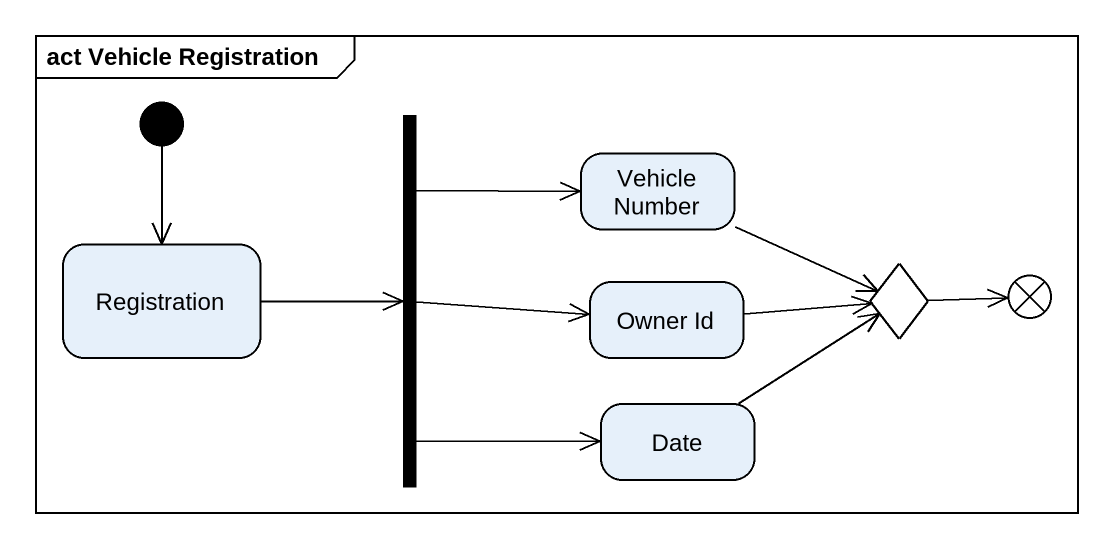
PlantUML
@startuml
mainframe act Vehicle Registration
hide empty description
state fork1 <<fork>>
state "Vehicle Number" as Vehicle_Number
state Registration
state "Owner Id" as Owner_Id
state choice1 <<choice>>
state flowfinal1 <<end>>
state Date
[*] --> Registration
fork1 -right-> Vehicle_Number
fork1 -right-> Owner_Id
fork1 -right-> Date
Vehicle_Number -right-> choice1
Registration -right-> fork1
Owner_Id -right-> choice1
choice1 -right-> flowfinal1
Date -up-> choice1
@enduml
